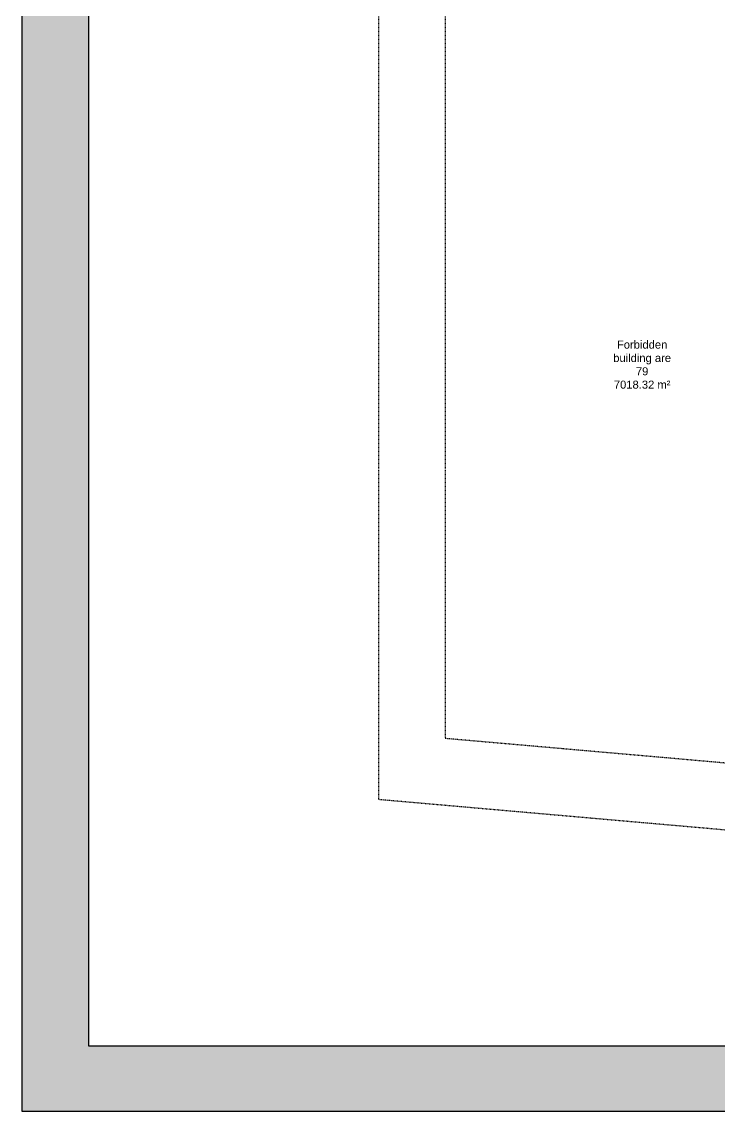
# Model space of a CAD drawing. Header units: metres. Extents: x 183920 to 188551, y 20757 to 23715.
# Drawn here: x 184171.9 to 184276.4, y 20757.1 to 20920.4 of the extents above; entities that cross this region are included whole.
import ezdxf

# ---------------------------------------------------------------- set-up
doc = ezdxf.new("R2010")
doc.units = ezdxf.units.M
for name, pattern in [('Light Grey Page Line', [0]), ('Page Lines', [0]), ('Path offset', [0.022225, 0.00635, -0.003175, 0.00635, -0.003175, 0, -0.003175]), ('Property boundary', [0.001111, 0.0003175, -0.00015875, 0.0003175, -0.00015875, 0, -0.00015875])]:
    doc.linetypes.add(name, pattern=pattern)
for name, color, linetype, true_color in [('Imported blocks_1', 7, 'Continuous', 0xc57dd9), ('Title blocks & Legend', 7, 'Continuous', 0xf890f8), ('Zoning', 7, 'Continuous', 0x47d2e2)]:
    doc.layers.add(name, color=color, linetype=linetype, true_color=true_color)
doc.styles.add('Style_17', font='', dxfattribs={"height": 1.2})
doc.styles.get('Style_17').set_extended_font_data('arial')

# ---------------------------------------------------------------- blocks, each defined once
blk = doc.blocks.new('A3  Title block minimal vertical')
at = {"layer": 'Imported blocks_1', "transparency": 33554483}
blk.add_hatch(color=256, dxfattribs=at).paths.add_polyline_path([(-0.20993, -0.1483), (-0.20053, -0.13906), (-0.20053, 0.13995), (0.15506, 0.13995), (0.15506, -0.13906), (-0.20053, -0.13906), (-0.20993, -0.1483), (0.20993, -0.1483), (0.20993, 0.1483), (-0.20993, 0.1483), (-0.20993, -0.1483)], flags=0)
at = {"layer": 'Imported blocks_1', "linetype": 'Page Lines'}
blk.add_lwpolyline([(-0.20993, -0.1483), (0.20993, -0.1483), (0.20993, 0.1483), (-0.20993, 0.1483), (-0.20993, -0.1483)], close=True, dxfattribs=at)
at = {"layer": 'Imported blocks_1', "linetype": 'Light Grey Page Line'}
blk.add_lwpolyline([(-0.20053, -0.13906), (0.20169, -0.13906), (0.20169, 0.13995), (-0.20053, 0.13995), (-0.20053, -0.13906)], close=True, dxfattribs=at)

msp = doc.modelspace()

# ---------------------------------------------------------------- linework, layer by layer
at = {"layer": 'Zoning', "linetype": 'Property boundary'}
msp.add_lwpolyline([(184519.88, 20777.96), (184519.54, 21019.11), (184334.77, 21051.2), (184225.33, 21051.2), (184225.33, 20803.84), (184519.88, 20777.96)], close=True, dxfattribs=at)
msp.add_lwpolyline([(184519.88, 20777.96), (184519.54, 21019.11), (184334.77, 21051.2), (184225.33, 21051.2), (184225.33, 20803.84), (184519.88, 20777.96)], close=True, dxfattribs=at)
at = {"layer": 'Zoning', "linetype": 'Path offset'}
msp.add_lwpolyline([(184509.89, 20788.88), (184509.55, 21010.7), (184333.91, 21041.2), (184235.33, 21041.2), (184235.33, 20813), (184509.89, 20788.88)], close=True, dxfattribs=at)

# ---------------------------------------------------------------- block references
at = {"layer": 'Title blocks & Legend', "xscale": 1061.084303660721, "yscale": 1062.975773071686}
msp.add_blockref('A3  Title block minimal vertical', (184394.63, 20914.72), dxfattribs=at)

# ---------------------------------------------------------------- texts
at = {"layer": 'Zoning', "insert": (184264.82, 20868.99), "char_height": 1.2, "width": 10.5269, "attachment_point": 5, "style": 'Style_17'}
msp.add_mtext('Forbidden building are 79\\P7018.32 m²', dxfattribs=at)

doc.saveas('drawing.dxf')
